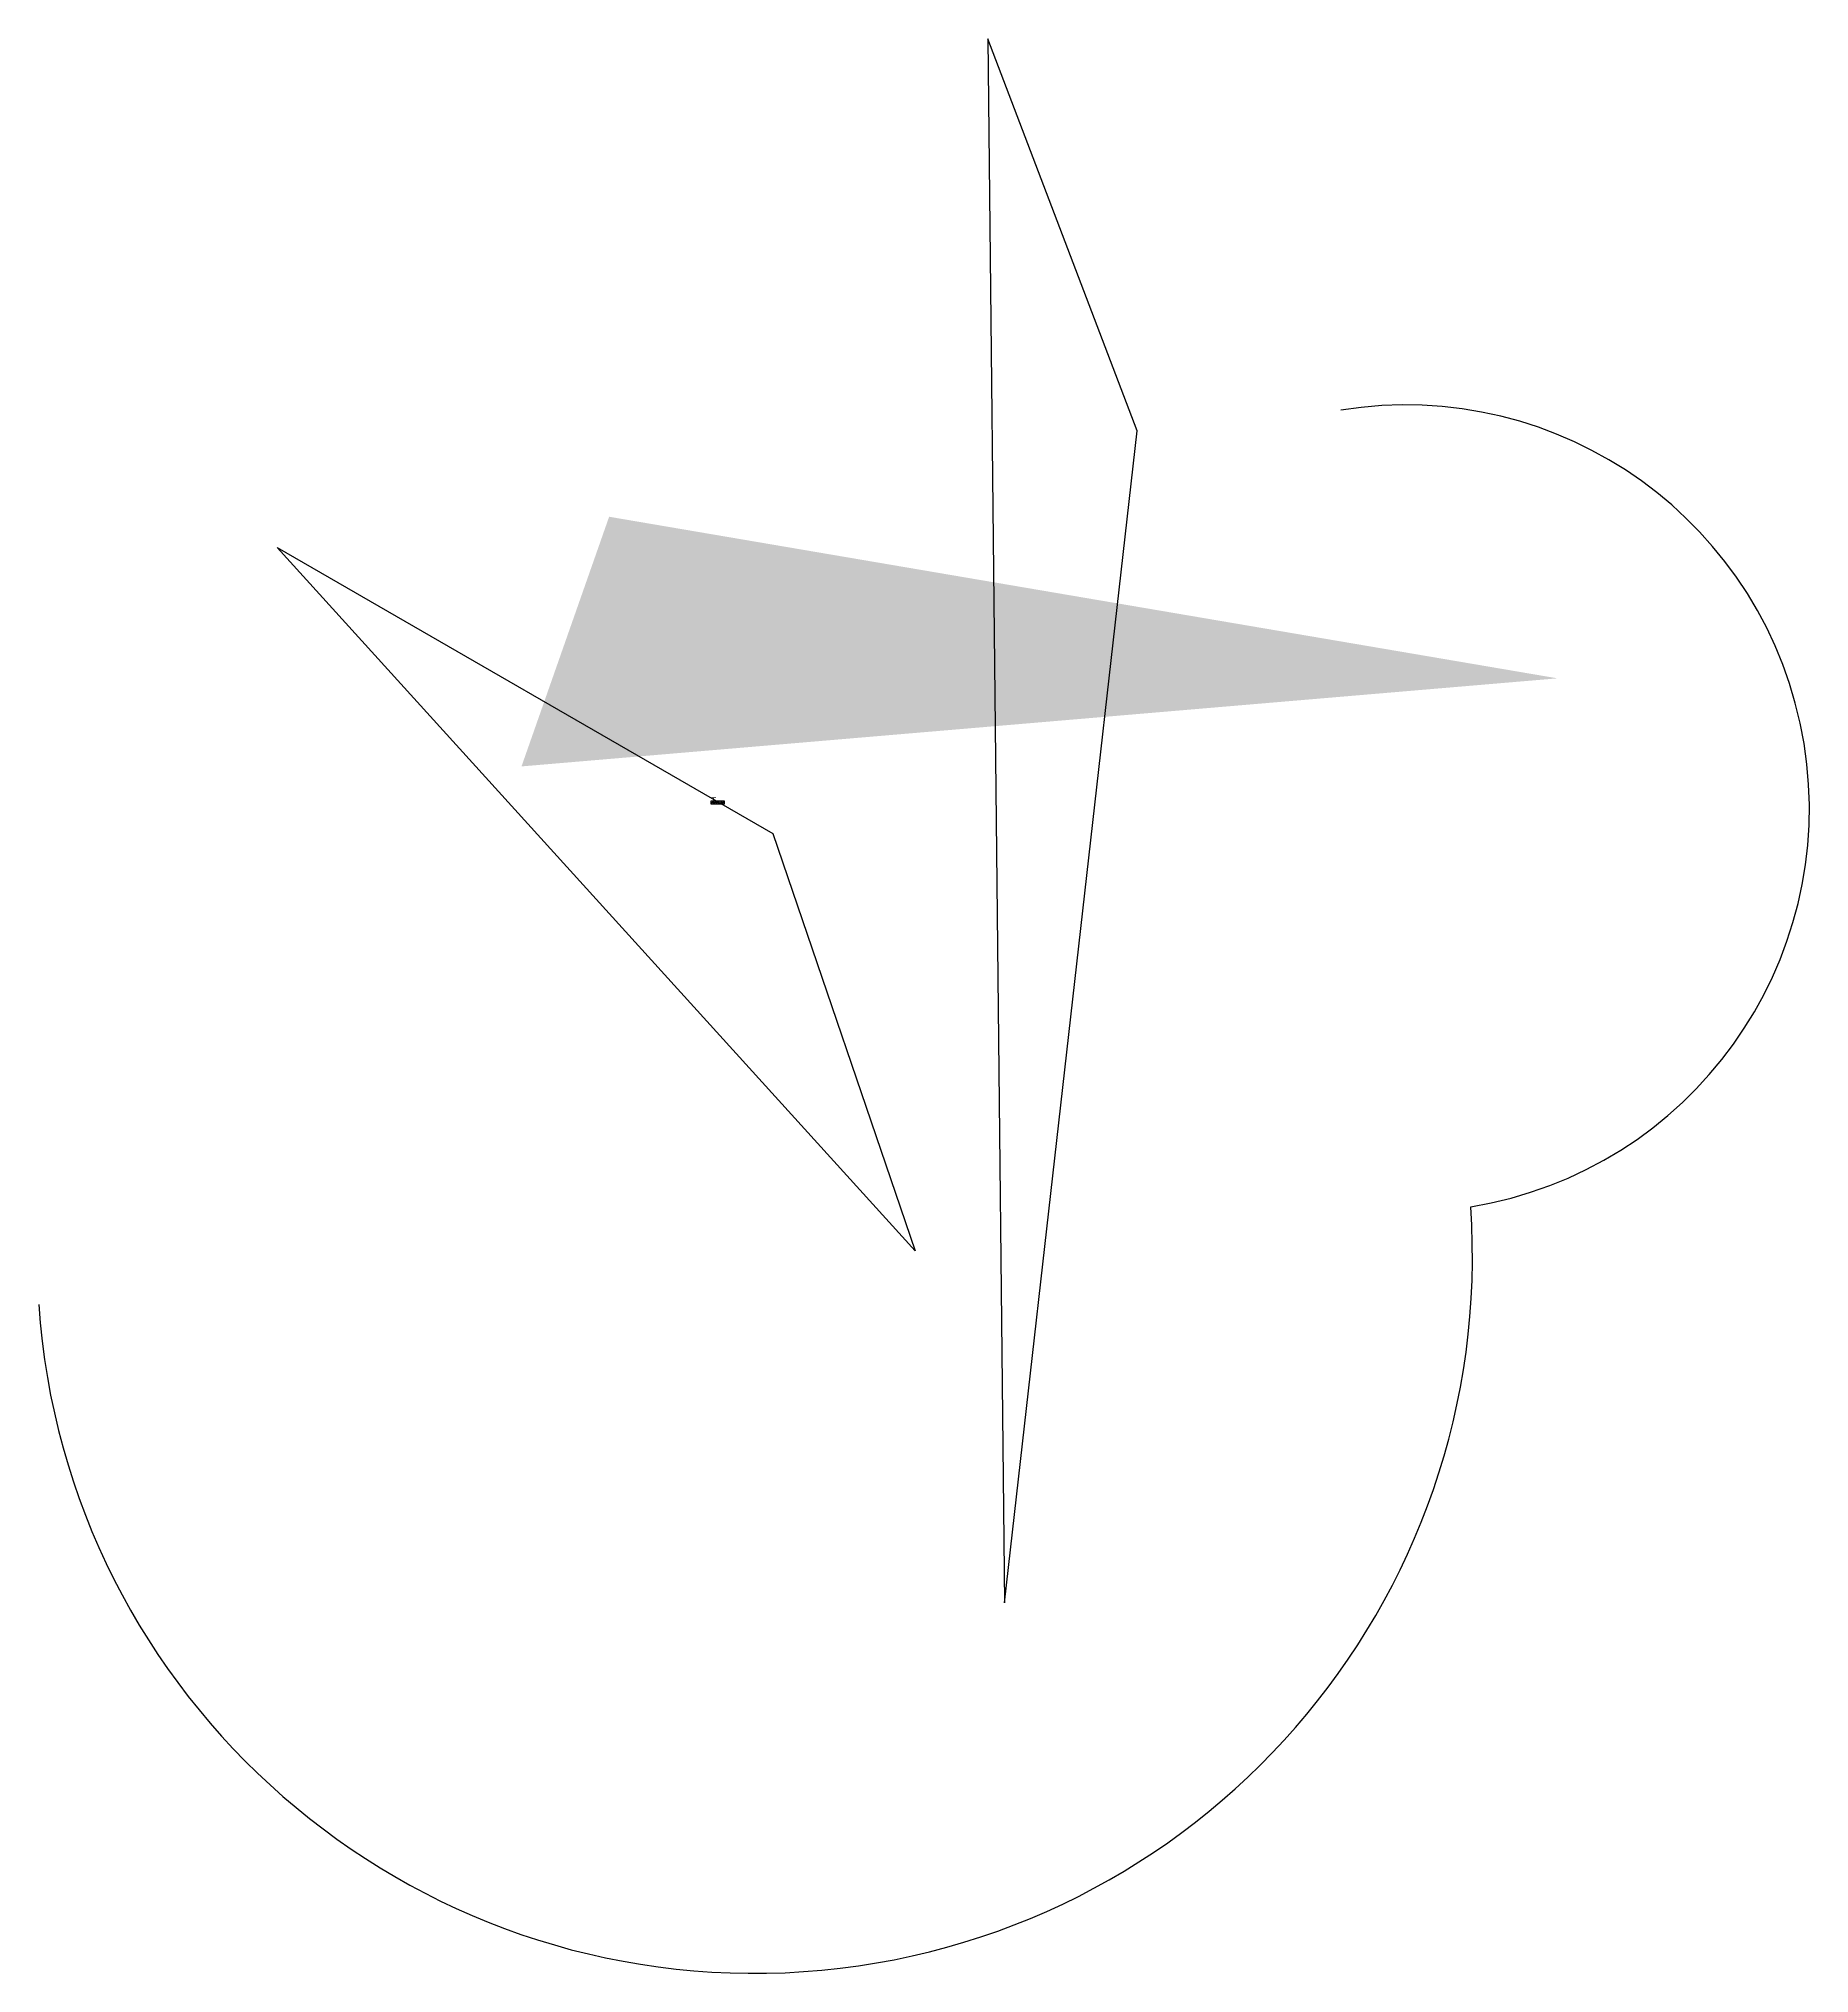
# Model space of a CAD drawing. Extents: x -247 to 404, y -430 to 281.
import ezdxf

# ---------------------------------------------------------------- set-up
doc = ezdxf.new("R2010")
doc.units = 0

msp = doc.modelspace()

# ---------------------------------------------------------------- linework, layer by layer
at = {"elevation": -57.22}
msp.add_lwpolyline([(-247.13, -184, 1), (279.41, -148.11, 1), (231.59, 144.79, 0)], format="xyb", dxfattribs=at)
at = {"extrusion": (-0.200907, -0.387603, 0.381706)}
msp.add_solid([(255.13, 279.97), (-68.16, -30.03), (-81.8, 116.32)], dxfattribs=at)
for points in [[(107.94, -293.66, 196.99), (107.94, -293.66, 196.99), (156.77, 137.17, -96.65), (101.84, 281.39, 235.66)], [(22.75, -10.79, -172.25), (75.09, -164.27, 57.86), (-159.39, 94.26, -98.3)], [(0, 0), (1, 0), (1, 1)], [(0, 0), (1, 1), (0, 1)], [(1, 0), (2, 0), (2, 1)], [(1, 0), (2, 1), (1, 1)], [(2, 0), (3, 0), (3, 1)], [(2, 0), (3, 1), (2, 1)], [(3, 0), (4, 0), (4, 1)], [(3, 0), (4, 1), (3, 1)], [(4, 0), (5, 0), (5, 1)], [(4, 0), (5, 1), (4, 1)]]:
    msp.add_3dface(points)

# ---------------------------------------------------------------- texts
msp.add_text('T', height=2.5).set_placement((0, 0))

doc.saveas('drawing.dxf')
